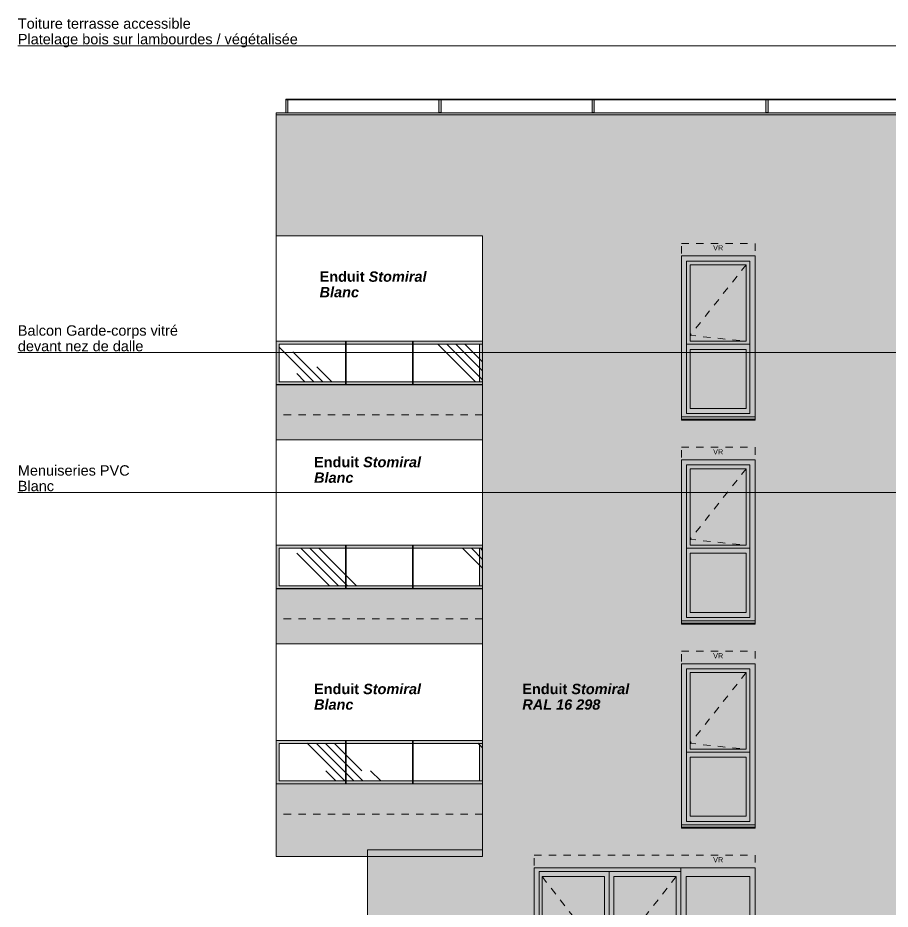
# Model space of a CAD drawing. Header units: metres. Extents: x 1838950 to 1842843, y 5171318 to 5174224.
# Drawn here: x 1840926.86 to 1840938.7, y 5171517.78 to 5171529.88 of the extents above; entities that cross this region are included whole.
import ezdxf

# ---------------------------------------------------------------- set-up
doc = ezdxf.new("R2010")
doc.units = ezdxf.units.M
doc.header["$LTSCALE"] = 0.0254
doc.linetypes.add('Style de ligne -1', pattern=[0.83328, 0.41656, -0.41672])
doc.linetypes.add('Style de ligne -2', pattern=[1.3888500000000001, 0.97214, -0.4167100000000001])
doc.layers.get('0').update_dxf_attribs({"lineweight": 18})
for name, color, linetype, lineweight in [('00 CHAZAL INVISIBLE ARCHI', 7, 'Continuous', 5), ('B GÈnÈral_Hatch', 7, 'Continuous', 5), ('B Général', 7, 'Continuous', 5), ('C ANNOTATIONS-prestations', 7, 'Continuous', 5)]:
    doc.layers.add(name, color=color, linetype=linetype, lineweight=lineweight)
doc.styles.add('Arial', font='arial.ttf')
doc.styles.add('Arial (bold)', font='')
doc.styles.get('Arial (bold)').set_extended_font_data('Arial', bold=True)
pattern_1 = [(-135, (0, 0), (2.4384, 0), [3.448418350490555, -3.448418350490555]), (-135, (0, 0.12192), (2.4384, 0), [4.176793274481169, -2.72004342649994]), (-135, (0, 0.6095999999999999), (2.4384, 0), [3.448418350490555, -3.448418350490555]), (-135, (0, 0.73152), (2.4384, 0), [3.051505398349092, -3.845331302632017]), (-135, (0, 0.4876799999999999), (2.4384, 0), [0.8621045876226386, -0.8621045876226386]), (-135, (0, 0.85344), (2.4384, 0), [2.298945566993703, -4.597891133987406]), (-135, (0, 0.9753599999999999), (2.4384, 0), [2.298945566993703, -4.597891133987406]), (-135, (0, 1.09728), (2.4384, 0), [2.298945566993703, -4.597891133987406]), (-135, (0, 1.2192), (2.4384, 0), [2.298945566993703, -4.597891133987406]), (-135, (0, 0.36576), (2.4384, 0), [4.597891133987406, -2.298945566993703]), (-135, (0, 0.24384), (2.4384, 0), [5.003172247992726, -1.893664452988383])]

# ---------------------------------------------------------------- blocks, each defined once
blk = doc.blocks.new('PF3V+VR_220.300-4')
at = {"layer": 'B GÈnÈral_Hatch', "linetype": 'Continuous', "lineweight": 0, "true_color": 0xffffff}
blk.add_hatch(color=7, dxfattribs=at).paths.add_polyline_path([(-0.9999999999999781, 1.180013721636438), (2.000000000000022, 1.180013721636438), (2.000000000000022, -0.9699862783635618), (-0.9999999999999781, -0.9699862783635618), (-0.9999999999999781, 1.180013721636438)])
at = {"layer": 'B Général', "linetype": 'Continuous', "lineweight": 0, "true_color": 0xbbbbbb}
for points in [[(-0.8899999999999781, 1.060013721636438), (-0.04499999999997829, 1.060013721636438), (-0.04499999999997829, -0.8499862783635618), (-0.8899999999999781, -0.8499862783635618)], [(0.08500000000002182, 1.060013721636438), (0.9300000000000147, 1.060013721636438), (0.9300000000000147, -0.8499862783635618), (0.08500000000002182, -0.8499862783635618)], [(1.065000000000022, 1.060013721636438), (1.930000000000022, 1.060013721636438), (1.930000000000022, -0.8499862783635618), (1.065000000000022, -0.8499862783635618)]]:
    blk.add_hatch(color=9, dxfattribs=at).paths.add_polyline_path(points)
at = {"layer": 'B Général', "linetype": 'Continuous', "lineweight": 0, "true_color": 0xeeeeee}
blk.add_hatch(color=7, dxfattribs=at).paths.add_polyline_path([(-0.9999999999999781, -0.9699862783635618), (2.000000000000022, -0.9699862783635618), (2.000000000000022, -1.019986278363562), (-0.9999999999999781, -1.019986278363562)])
at = {"layer": 'B Général', "color": 7, "linetype": 'Continuous', "lineweight": 5}
blk.add_line((0.9950000000000221, 1.180013721636438), (0.9950000000000219, -0.9699862783635618), dxfattribs=at)
at = {"layer": 'B Général', "color": 7, "linetype": 'Continuous', "lineweight": 5, "flags": 128}
for points in [[(-0.9999999999999781, 1.180013721636438), (2.000000000000022, 1.180013721636438), (2.000000000000022, -0.9699862783635618), (-0.9999999999999781, -0.9699862783635618)], [(-0.9299999999999854, 1.130013721636438), (0.02000000000002172, 1.130013721636438), (0.02000000000002172, -0.9199862783635617), (-0.9299999999999854, -0.9199862783635617)], [(-0.9299999999999782, 1.130013721636438), (0.9950000000000221, 1.130013721636438), (0.9950000000000221, -0.9199862783635617), (-0.9299999999999782, -0.9199862783635617)], [(0.02000000000002172, 1.130013721636438), (0.9950000000000222, 1.130013721636438), (0.9950000000000222, -0.9199862783635617), (0.02000000000002172, -0.9199862783635617)], [(-0.8899999999999781, 1.060013721636438), (-0.04499999999997829, 1.060013721636438), (-0.04499999999997829, -0.8499862783635618), (-0.8899999999999781, -0.8499862783635618)], [(0.08500000000002182, 1.060013721636438), (0.9300000000000147, 1.060013721636438), (0.9300000000000147, -0.8499862783635618), (0.08500000000002182, -0.8499862783635618)], [(1.065000000000022, 1.060013721636438), (1.930000000000022, 1.060013721636438), (1.930000000000022, -0.8499862783635618), (1.065000000000022, -0.8499862783635618)], [(-0.9999999999999781, -0.9699862783635618), (2.000000000000022, -0.9699862783635618), (2.000000000000022, -1.019986278363562), (-0.9999999999999781, -1.019986278363562)]]:
    blk.add_lwpolyline(points, close=True, dxfattribs=at)
at = {"layer": 'C ANNOTATIONS-prestations', "color": 7, "linetype": 'Style de ligne -1', "lineweight": 5, "flags": 128}
blk.add_lwpolyline([(-0.9999999999999781, 1.350013721636438), (2.000000000000022, 1.350013721636438), (2.000000000000022, 1.180013721636438), (-0.9999999999999781, 1.180013721636438)], close=True, dxfattribs=at)
at = {"layer": 'C ANNOTATIONS-prestations', "linetype": 'Style de ligne -1', "lineweight": 5, "flags": 128}
for points in [[(-0.8899999999999781, 1.060013721636438), (-0.04999999999998544, -0.01998627836356172), (-0.8899999999999781, -0.8499862783635618)], [(0.9300000000000147, 1.060013721636438), (0.08500000000002182, -0.01998627836356172), (0.9300000000000147, -0.8499862783635618)]]:
    blk.add_lwpolyline(points, dxfattribs=at)
at = {"layer": 'C ANNOTATIONS-prestations', "insert": (1.50000000100537, 1.324909403554293), "char_height": 0.0703333155776515, "width": 0.1764750162760416, "attachment_point": 2, "rotation": 2.294516489173387e-06, "line_spacing_factor": 0.9010090477581787, "style": 'Arial'}
blk.add_mtext('VR', dxfattribs=at)
blk = doc.blocks.new('F_220.100 all.fix-4')
at = {"layer": 'B GÈnÈral_Hatch', "linetype": 'Continuous', "lineweight": 0, "true_color": 0xffffff}
blk.add_hatch(color=7, dxfattribs=at).paths.add_polyline_path([(0.4999999999999957, -1.005332166551974), (-0.4999999999999969, -1.005332166551974), (-0.4999999999999856, 1.179986278363533), (0.5, 1.179986278363533), (0.4999999999999957, -1.005332166551974)])
at = {"layer": 'B Général', "linetype": 'Continuous', "lineweight": 0, "true_color": 0xbbbbbb}
for points in [[(-0.3799999999999855, 1.059986278363503), (-0.3799999999999837, 0.01940319868761435), (0.3799999999999945, 0.01940319868761435), (0.3799999999999927, 1.059986278363503)], [(-0.3799999999999837, -0.0893674979524003), (-0.3799999999999824, -0.8909114529923773), (0.3799999999999958, -0.8909114529923773), (0.3799999999999945, -0.0893674979524003)], [(-0.5000013721636417, -1.00533095901031), (0.4999986278363582, -1.00533095901031), (0.4999986278363582, -1.049985070821897), (-0.5000013721636417, -1.049985070821897)]]:
    blk.add_hatch(color=9, dxfattribs=at).paths.add_polyline_path(points)
at = {"layer": 'B Général', "color": 7, "linetype": 'Continuous', "lineweight": 5}
for p, q in [((-0.429999999999991, -0.02059680131238565), (0.4299999999999944, -0.02059680131238565)), ((-0.5000013721636417, -1.035996485444891), (0.4999986278363582, -1.035996485444891))]:
    blk.add_line(p, q, dxfattribs=at)
at = {"layer": 'B Général', "color": 7, "linetype": 'Continuous', "lineweight": 5, "flags": 128}
for points in [[(0.4999999999999957, -1.005332166551974), (-0.4999999999999971, -1.005332166551974), (-0.4999999999999855, 1.179986278363533), (0.5, 1.179986278363533)], [(-0.4299999999999927, 1.109986278363503), (0.4299999999999927, 1.109986278363503), (0.4299999999999957, -0.9596821496323918), (-0.4299999999999898, -0.9596821496323918)], [(-0.3799999999999855, 1.059986278363503), (-0.3799999999999837, 0.01940319868761435), (0.3799999999999945, 0.01940319868761435), (0.3799999999999927, 1.059986278363503)], [(-0.3799999999999837, -0.0893674979524003), (-0.3799999999999824, -0.8909114529923773), (0.3799999999999958, -0.8909114529923773), (0.3799999999999945, -0.0893674979524003)], [(-0.5000013721636417, -1.00533095901031), (0.4999986278363582, -1.00533095901031), (0.4999986278363582, -1.049985070821897), (-0.5000013721636417, -1.049985070821897)]]:
    blk.add_lwpolyline(points, close=True, dxfattribs=at)
at = {"layer": 'C ANNOTATIONS-prestations', "linetype": 'Style de ligne -1', "lineweight": 5, "flags": 128}
blk.add_lwpolyline([(-0.4999999999999855, 1.350013721636438), (0.5000000000000145, 1.350013721636438), (0.5000000000000145, 1.180013721636438), (-0.4999999999999855, 1.180013721636438)], close=True, dxfattribs=at)
blk.add_lwpolyline([(0.3799999999999927, 1.059986278363503), (-0.3799999999999837, 0.1000137216364092), (0.3799999999999945, 0.01940319868761435)], dxfattribs=at)
at = {"layer": 'C ANNOTATIONS-prestations', "insert": (-1.005333943629197e-09, 1.324909423577726), "char_height": 0.0703333155776515, "attachment_point": 2, "rotation": 359.9999977054835, "line_spacing_factor": 0.9010090477581787, "style": 'Arial'}
blk.add_mtext('VR', dxfattribs=at)
blk = doc.blocks.new('Groupe-405-1-4')
at = {"layer": 'B Général', "linetype": 'Continuous', "lineweight": 0, "true_color": 0xaaaaaa}
for points in [[(155.3307270389578, 35.25388913184684), (155.3307270389578, 22.05412838406002), (155.3207270389578, 22.05412838406002), (155.3207270389578, 35.25388913184684)], [(155.5057270389578, 33.29970127616008), (155.5057270389578, 33.26970127616008), (155.3307270389578, 33.26970127616008), (155.3307270389578, 33.29970127616008)], [(155.5057270389578, 30.93872060563081), (155.5057270389578, 30.9087206056308), (155.3307270389578, 30.9087206056308), (155.3307270389578, 30.93872060563081)], [(155.5057270389578, 28.60272060563078), (155.5057270389578, 28.57272060563078), (155.3307270389578, 28.57272060563078), (155.3307270389578, 28.60272060563078)], [(155.5057270389578, 26.24173993510151), (155.5057270389578, 26.21173993510151), (155.3307270389578, 26.21173993510151), (155.3307270389578, 26.24173993510151)], [(155.5057270389281, 24.16293415958076), (155.5057270389281, 24.13293415958076), (155.3307270389281, 24.13293415958076), (155.3307270389281, 24.16293415958076)], [(155.5071898732948, 22.08412838406002), (155.5071898732948, 22.05412838406002), (155.3307270389578, 22.05412838406002), (155.3307270389578, 22.08412838406002)]]:
    blk.add_hatch(color=253, dxfattribs=at).paths.add_polyline_path(points)
at = {"layer": 'B Général', "color": 7, "linetype": 'Continuous', "lineweight": 5, "flags": 128}
for points in [[(155.3307270389578, 35.25388913184684), (155.3307270389578, 22.05412838406002), (155.3207270389578, 22.05412838406002), (155.3207270389578, 35.25388913184684)], [(155.5057270389578, 33.29970127616008), (155.5057270389578, 33.26970127616008), (155.3307270389578, 33.26970127616008), (155.3307270389578, 33.29970127616008)], [(155.5057270389578, 30.93872060563081), (155.5057270389578, 30.9087206056308), (155.3307270389578, 30.9087206056308), (155.3307270389578, 30.93872060563081)], [(155.5057270389578, 28.60272060563078), (155.5057270389578, 28.57272060563078), (155.3307270389578, 28.57272060563078), (155.3307270389578, 28.60272060563078)], [(155.5057270389578, 26.24173993510151), (155.5057270389578, 26.21173993510151), (155.3307270389578, 26.21173993510151), (155.3307270389578, 26.24173993510151)], [(155.5057270389281, 24.16293415958076), (155.5057270389281, 24.13293415958076), (155.3307270389281, 24.13293415958076), (155.3307270389281, 24.16293415958076)], [(155.5071898732948, 22.08412838406002), (155.5071898732948, 22.05412838406002), (155.3307270389578, 22.05412838406002), (155.3307270389578, 22.08412838406002)]]:
    blk.add_lwpolyline(points, close=True, dxfattribs=at)
blk = doc.blocks.new('Groupe-406-1-4')
at = {"layer": 'B GÈnÈral_Hatch', "linetype": 'Continuous', "lineweight": 0, "true_color": 0xaaaaaa}
h = blk.add_hatch(color=253, dxfattribs=at)
h.paths.add_polyline_path([(158.61096486, 24.72498742), (158.61094744, 21.9250178), (159.20094744, 21.92501745), (159.20096486, 24.72498707)])
h.paths.add_polyline_path([(158.65096486, 24.68498741), (159.16096486, 24.68498709), (159.16094744, 21.96383501), (158.65094744, 21.96383533)])
h = blk.add_hatch(color=253, dxfattribs=at)
h.paths.add_polyline_path([(161.38150224, 24.72495611), (161.38148482, 21.9250178), (161.97148482, 21.92501745), (161.97150224, 24.72495576)])
h.paths.add_polyline_path([(161.42150224, 24.6849561), (161.93150224, 24.68495578), (161.93148482, 21.96383501), (161.42148482, 21.96383533)])
h = blk.add_hatch(color=253, dxfattribs=at)
h.paths.add_polyline_path([(164.03082682, 24.72492617), (164.0308094, 21.9250178), (164.6208094, 21.92501745), (164.62082682, 24.72492581)])
h.paths.add_polyline_path([(164.07082682, 24.68492616), (164.58082682, 24.68492584), (164.5808094, 21.96383501), (164.0708094, 21.96383533)])
at = {"layer": 'B Général', "linetype": 'Continuous', "lineweight": 5}
h = blk.add_hatch(dxfattribs=at)
h.set_pattern_fill('H_VERRE', style=0, pattern_type=2)
h.set_pattern_definition(pattern_1)
h.paths.add_polyline_path([(159.160964865388, 21.96503103657512), (159.1609648653879, 24.72499313911468), (158.650964865388, 24.72499342662883), (158.650964865388, 21.96503132408927)])
at = {"layer": 'B Général', "linetype": 'Continuous', "lineweight": 0, "true_color": 0xdddddd}
for points in [[(159.1994915731857, 21.92501780411496), (159.1994915731857, 24.72499480627753), (159.9494915679156, 24.72499480627753), (159.9494915679156, 21.92501780411496)], [(161.9700289576132, 21.92501780411496), (161.9700289576132, 24.7249360146822), (162.7200289523431, 24.7249360146822), (162.7200289523431, 21.92501780411496)], [(164.6193535317888, 21.92501780411496), (164.6193535317888, 24.72493220154665), (165.6085069655516, 24.72493220154665), (165.6085069655516, 21.92501780411496)]]:
    blk.add_hatch(color=254, dxfattribs=at).paths.add_polyline_path(points)
at = {"layer": 'B Général', "linetype": 'Continuous', "lineweight": 5}
h = blk.add_hatch(dxfattribs=at)
h.set_pattern_fill('H_VERRE', style=0, pattern_type=2)
h.set_pattern_definition(pattern_1)
h.paths.add_polyline_path([(161.9315022498155, 21.96503103657512), (161.9315022498155, 24.72496126870668), (161.4215022498155, 24.72496155621751), (161.4215022498155, 21.96503132408595)])
h = blk.add_hatch(dxfattribs=at)
h.set_pattern_fill('H_VERRE', style=0, pattern_type=2)
h.set_pattern_definition(pattern_1)
h.paths.add_polyline_path([(164.5808268239911, 21.96503103657512), (164.5808268239911, 24.72493263348148), (164.0708268239912, 24.72493292098933), (164.0708268239912, 21.96503132408296)])
at = {"layer": 'B Général', "linetype": 'Continuous', "lineweight": 0, "true_color": 0xaaaaaa}
for points in [[(158.6094998196532, 23.77510024509498), (158.6094998196532, 23.78510024509498), (159.1894998196532, 23.78510024509498), (159.1894998196532, 23.77510024509498)], [(161.3800372040807, 23.77504145349966), (161.3800372040807, 23.78504145349966), (161.9600372040807, 23.78504145349966), (161.9600372040807, 23.77504145349966)], [(164.030835069806, 23.77503125783412), (164.030835069806, 23.78503125783412), (164.610835069806, 23.78503125783412), (164.610835069806, 23.77503125783412)], [(158.6094998196532, 22.86510017040396), (158.6094998196532, 22.87510017040396), (159.1894998196532, 22.87510017040396), (159.1894998196532, 22.86510017040396)], [(161.3800372040807, 22.86504137880864), (161.3800372040807, 22.87504137880864), (161.9600372040807, 22.87504137880864), (161.9600372040807, 22.86504137880864)], [(164.030835069806, 22.8650311831431), (164.030835069806, 22.8750311831431), (164.610835069806, 22.8750311831431), (164.610835069806, 22.8650311831431)]]:
    blk.add_hatch(color=253, dxfattribs=at).paths.add_polyline_path(points)
at = {"layer": 'B Général', "color": 25, "linetype": 'Style de ligne -2', "lineweight": 13, "true_color": 0x955959}
for p, q in [((159.610964865388, 24.72501780411493), (159.610964865388, 21.92501780411496)), ((162.3815022498155, 24.72501780411493), (162.3815022498155, 21.92501780411496)), ((165.0308268239911, 24.72501780411493), (165.0308268239911, 21.92501780411496))]:
    blk.add_line(p, q, dxfattribs=at)
at = {"layer": 'B Général', "color": 7, "linetype": 'Continuous', "lineweight": 5}
blk.add_line((157.1795067598375, 21.92490935875417), (164.1773414249018, 21.92490935875417), dxfattribs=at)
at = {"layer": 'B Général', "color": 7, "linetype": 'Continuous', "lineweight": 5, "flags": 128}
for points in [[(158.6109648651164, 24.72498742589527), (159.2009648651164, 24.72498707193506), (159.200947444502, 21.92501745015473), (158.610947444502, 21.92501780411496)], [(159.160964865388, 21.96503103657512), (159.1609648653879, 24.72499313911468), (158.650964865388, 24.72499342662883), (158.650964865388, 21.96503132408927)], [(161.3815022493491, 24.72495611448888), (161.9715022493491, 24.72495576052868), (161.9714848289296, 21.92501745015473), (161.3814848289296, 21.92501780411496)], [(161.9315022498155, 21.96503103657512), (161.9315022498155, 24.72496126870668), (161.4215022498155, 24.72496155621751), (161.4215022498155, 21.96503132408595)], [(164.0308268233385, 24.72492617297686), (164.6208268233385, 24.72492581901666), (164.6208094031052, 21.92501745015473), (164.0308094031052, 21.92501780411496)], [(164.5808268239911, 21.96503103657512), (164.5808268239911, 24.72493263348148), (164.0708268239912, 24.72493292098933), (164.0708268239912, 21.96503132408296)], [(158.6509648651164, 24.68498741447953), (158.650947444502, 21.96383533753982), (159.160947444502, 21.96383501772807), (159.1609648651164, 24.68498709466778)], [(161.4215022493491, 24.68495610307313), (161.4214848289296, 21.96383533753982), (161.9314848289296, 21.96383501772807), (161.9315022493491, 24.68495578326139)], [(164.0708268233385, 24.68492616156112), (164.0708094031052, 21.96383533753982), (164.5808094031052, 21.96383501772807), (164.5808268233385, 24.68492584174937)], [(158.6094998196532, 23.77510024509498), (158.6094998196532, 23.78510024509498), (159.1894998196532, 23.78510024509498), (159.1894998196532, 23.77510024509498)], [(161.3800372040807, 23.77504145349966), (161.3800372040807, 23.78504145349966), (161.9600372040807, 23.78504145349966), (161.9600372040807, 23.77504145349966)], [(164.030835069806, 23.77503125783412), (164.030835069806, 23.78503125783412), (164.610835069806, 23.78503125783412), (164.610835069806, 23.77503125783412)], [(158.6094998196532, 22.86510017040396), (158.6094998196532, 22.87510017040396), (159.1894998196532, 22.87510017040396), (159.1894998196532, 22.86510017040396)], [(161.3800372040807, 22.86504137880864), (161.3800372040807, 22.87504137880864), (161.9600372040807, 22.87504137880864), (161.9600372040807, 22.86504137880864)], [(164.030835069806, 22.8650311831431), (164.030835069806, 22.8750311831431), (164.610835069806, 22.8750311831431), (164.610835069806, 22.8650311831431)]]:
    blk.add_lwpolyline(points, close=True, dxfattribs=at)
at = {"layer": 'B Général', "color": 7, "linetype": 'Continuous', "lineweight": 20, "flags": 128}
for points in [[(159.1994915731857, 21.92501780411496), (159.1994915731857, 24.72499480627753), (159.9494915679156, 24.72499480627753), (159.9494915679156, 21.92501780411496)], [(161.9700289576132, 21.92501780411496), (161.9700289576132, 24.7249360146822), (162.7200289523431, 24.7249360146822), (162.7200289523431, 21.92501780411496)], [(164.6193535317888, 21.92501780411496), (164.6193535317888, 24.72493220154665), (165.6085069655516, 24.72493220154665), (165.6085069655516, 21.92501780411496)]]:
    blk.add_lwpolyline(points, close=True, dxfattribs=at)
blk = doc.blocks.new('STO BLANC-4')
at = {"layer": 'B Général', "color": 7, "insert": (-0.8870026038753785, 0.188186118529036), "char_height": 0.140666631155303, "width": 1.77400520775075, "attachment_point": 1, "line_spacing_factor": 0.9010090477581787, "style": 'Arial (bold)'}
blk.add_mtext('Enduit {\\fArial|b1|i1|c0|p0;Stomiral Blanc}', dxfattribs=at)
blk = doc.blocks.new('Groupe-987-1-4')
at = {"layer": 'B Général', "color": 7, "linetype": 'Continuous', "lineweight": 5}
for p, q in [((158.7629324353141, 18.41662515287389), (158.7629324353141, 33.14386113493177)), ((160.6629875667947, 18.41662515287389), (160.6629875667947, 30.5438640555233))]:
    blk.add_line(p, q, dxfattribs=at)
at = {"layer": 'B Général', "color": 7, "linetype": 'Continuous', "lineweight": 5, "flags": 128}
blk.add_lwpolyline([(156.1883875314416, 37.79387505095796), (154.6, 35.04270714439912), (154.6, 18.41662515287389)], dxfattribs=at)
at = {"layer": 'B Général', "color": 7, "char_height": 0.140666631155303, "attachment_point": 1, "rotation": 90, "line_spacing_factor": 0.9010090477581787, "style": 'Arial'}
for s, insert in [('Toiture terrasse accessible\\PPlatelage bois sur lambourdes / végétalisée', (154.2256585961174, 18.41662515287389)), ('Menuiseries PVC\\PBlanc', (160.2940961629122, 18.41662515287389))]:
    blk.add_mtext(s, dxfattribs=dict(at, insert=insert))
at = {"layer": 'B Général', "color": 7, "insert": (158.3940410314315, 18.41662515287389), "char_height": 0.140666631155303, "width": 2.560577200611238, "attachment_point": 1, "rotation": 90, "line_spacing_factor": 0.9010090477581787, "style": 'Arial'}
blk.add_mtext('Balcon Garde-corps vitré\\Pdevant nez de dalle', dxfattribs=at)
blk = doc.blocks.new('Groupe-2040-1')
at = {"color": 7, "rotation": 270}
blk.add_blockref('Groupe-987-1-4', (1840908.445005865, 5171684.098028518), dxfattribs=at)

msp = doc.modelspace()

# ---------------------------------------------------------------- hatches: boundary and pattern name
at = {"layer": 'B Général', "linetype": 'Continuous', "lineweight": 0, "true_color": 0xeeeeee}
msp.add_hatch(color=7, dxfattribs=at).paths.add_polyline_path([(1840943.827928996, 5171516.107426145), (1840943.827928996, 5171528.590838645), (1840933.169915225, 5171528.590838645), (1840930.369134248, 5171528.590838645), (1840930.369915224, 5171526.918521759), (1840933.170009468, 5171526.918521759), (1840933.169915225, 5171518.579543791), (1840931.609915226, 5171518.579543791), (1840931.609915226, 5171515.714432595), (1840931.689915227, 5171515.714432595), (1840931.689915227, 5171512.807426144), (1840940.838894914, 5171512.807426144), (1840940.838894914, 5171516.107426145)])
at = {"layer": 'B Général', "linetype": 'Continuous', "lineweight": 0, "true_color": 0x808080}
msp.add_hatch(color=8, dxfattribs=at).paths.add_polyline_path([(1840930.369134248, 5171528.590838645), (1840943.619243576, 5171528.590838645), (1840943.619243576, 5171528.560776145), (1840930.369134248, 5171528.560776145)])

# ---------------------------------------------------------------- linework, layer by layer
at = {"layer": 'B Général', "color": 7, "linetype": 'Continuous', "lineweight": 5, "flags": 128}
for points in [[(1840943.827928996, 5171516.107426145), (1840943.827928996, 5171528.590838645), (1840933.169915225, 5171528.590838645), (1840930.369134248, 5171528.590838645), (1840930.369915224, 5171526.918521759), (1840933.170009468, 5171526.918521759), (1840933.169915225, 5171518.579543791), (1840931.609915226, 5171518.579543791), (1840931.609915226, 5171515.714432595), (1840931.689915227, 5171515.714432595), (1840931.689915227, 5171512.807426144), (1840940.838894914, 5171512.807426144), (1840940.838894914, 5171516.107426145)], [(1840930.369134248, 5171528.590838645), (1840943.619243576, 5171528.590838645), (1840943.619243576, 5171528.560776145), (1840930.369134248, 5171528.560776145)]]:
    msp.add_lwpolyline(points, close=True, dxfattribs=at)

# ---------------------------------------------------------------- block references
at = {"layer": '00 CHAZAL INVISIBLE ARCHI', "color": 7}
msp.add_blockref('Groupe-2040-1', (0, 0), dxfattribs=at)
at = {"layer": 'B Général', "color": 7, "rotation": 270}
for name in ['Groupe-405-1-4', 'Groupe-406-1-4']:
    msp.add_blockref(name, (1840908.445005865, 5171684.098028518), dxfattribs=at)
at = {"layer": 'B Général', "color": 7}
for name, p in [('F_220.100 all.fix-4', (1840936.36886992, 5171525.467412424)), ('STO BLANC-4', (1840931.845005865, 5171526.248028519)), ('F_220.100 all.fix-4', (1840936.36886992, 5171522.697412424)), ('STO BLANC-4', (1840931.770023669, 5171523.729436951)), ('F_220.100 all.fix-4', (1840936.36886992, 5171519.927412423)), ('STO BLANC-4', (1840931.770023669, 5171520.648028519)), ('PF3V+VR_220.300-4', (1840934.868869911, 5171517.157412463))]:
    msp.add_blockref(name, p, dxfattribs=at)

# ---------------------------------------------------------------- texts
at = {"layer": 'B Général', "color": 7, "insert": (1840933.7100875, 5171520.836214636), "char_height": 0.140666631155303, "width": 1.769836728307935, "attachment_point": 1, "line_spacing_factor": 0.9010090477581787, "style": 'Arial (bold)'}
msp.add_mtext('Enduit {\\fArial|b1|i1|c0|p0;Stomiral} {\\fArial|b1|i1|c0|p0; RAL 16 298 }', dxfattribs=at)

doc.saveas('drawing.dxf')
